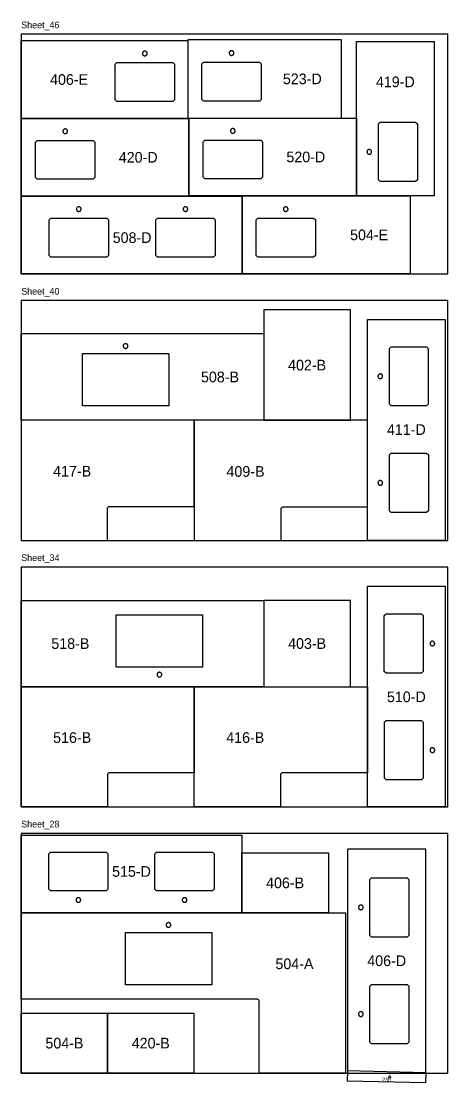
# Model space of a CAD drawing. Header units: millimetres. Extents: x 0 to 20200, y 0 to 17898.
# Drawn here: x 10200 to 13400, y 7928 to 15898 of the extents above; entities that cross this region are included whole.
import ezdxf
from ezdxf.enums import TextEntityAlignment as Align

# ---------------------------------------------------------------- set-up
doc = ezdxf.new("R2010")
doc.units = ezdxf.units.MM
doc.layers.add('NESTED_RESULT', color=7, linetype='Continuous')
doc.dimstyles.get("Standard").update_dxf_attribs({"dimtxt": 2.5, "dimasz": 2.5, "dimexe": 1.25, "dimexo": 0.625, "dimtad": 1, "dimcen": 2.5, "dimazin": 3, "dimtfac": 1, "dimtmove": 0, "dimatfit": 3})

# ---------------------------------------------------------------- blocks, each defined once
blk = doc.blocks.new('_ArchTick')
at = {"color": 0, "linetype": 'ByBlock', "const_width": 0.15}
blk.add_lwpolyline([(-0.5, -0.5), (0.5, 0.5)], dxfattribs=at)
blk = doc.blocks.new('*D2')
at = {"color": 0, "lineweight": -2, "transparency": 16777216}
for p, q in [((12648.1, 8018.3), (12646.4, 7940.9)), ((13235.5, 8005.6), (13233.8, 7928.2)), ((12646.5, 7942.1), (13233.8, 7929.4))]:
    blk.add_line(p, q, dxfattribs=at)
at = {"layer": 'Defpoints', "color": 0, "transparency": 16777216}
for p in [(12648.1, 8018.9), (13235.5, 8006.2), (13233.8, 7929.4)]:
    blk.add_point(p, dxfattribs=at)
at = {"color": 0, "lineweight": -2, "transparency": 16777216, "xscale": 2.5, "yscale": 2.5, "zscale": 2.5}
for p, rotation in [((12646.5, 7942.1), 178.7613653291018), ((13233.8, 7929.4), 358.7613653291019)]:
    blk.add_blockref('_ArchTick', p, dxfattribs=dict(at, rotation=rotation))
at = {"color": 0, "transparency": 16777216, "insert": (12940.9, 7971.4), "char_height": 30, "attachment_point": 5, "rotation": 358.76137}
blk.add_mtext('23{\\H1x;\\S1/8;}', dxfattribs=at)

msp = doc.modelspace()

# ---------------------------------------------------------------- linework, layer by layer
at = {"layer": 'NESTED_RESULT', "color": 1}
for points in [[(10200, 14000), (13400, 14000), (13400, 15800), (10200, 15800), (10200, 14000)], [(10200, 12000), (13400, 12000), (13400, 13800), (10200, 13800), (10200, 12000)], [(10200, 10000), (13400, 10000), (13400, 11800), (10200, 11800), (10200, 10000)], [(10200, 8000), (13400, 8000), (13400, 9800), (10200, 9800), (10200, 8000)]]:
    msp.add_lwpolyline(points, dxfattribs=at)
at = {"layer": 'NESTED_RESULT'}
for points in [[(11450.95, 15168.4), (10200, 15168.4), (10200, 15752.6), (11450.95, 15752.6), (11450.95, 15168.4)], [(11450.95, 15171.05973), (12603.475, 15171.05973), (12603.475, 15758.43473), (11450.95, 15758.43473), (11450.95, 15171.05973)], [(13298.8, 14586.85973), (12714.6, 14586.85973), (12714.6, 15745.73473), (13298.8, 15745.73473), (13298.8, 14586.85973)], [(11144.5625, 15655.7625), (11144.47572, 15657.5012), (11144.21626, 15659.22263), (11143.78669, 15660.90966), (11143.19128, 15662.54554), (11142.43594, 15664.11401), (11141.52819, 15665.59948), (11140.47705, 15666.98718), (11139.29296, 15668.26332), (11137.98769, 15669.41523), (11136.57421, 15670.43145), (11135.06658, 15671.30189), (11133.47977, 15672.01788), (11131.82955, 15672.57233), (11130.13233, 15672.95971), (11128.40497, 15673.17617), (11126.66465, 15673.21957), (11124.92865, 15673.08948), (11123.21423, 15672.78718), (11121.53843, 15672.31568), (11119.9179, 15671.67967), (11118.36875, 15670.88547), (11116.90638, 15669.94097), (11115.54531, 15668.85555), (11114.29908, 15667.64002), (11113.18007, 15666.30643), (11112.19941, 15664.86806), (11111.36683, 15663.33919), (11110.69062, 15661.73503), (11110.17749, 15660.0715), (11109.83254, 15658.36515), (11109.65921, 15656.63293), (11109.65921, 15654.89207), (11109.83254, 15653.15985), (11110.17749, 15651.4535), (11110.69062, 15649.78997), (11111.36683, 15648.18581), (11112.19941, 15646.65694), (11113.18007, 15645.21857), (11114.29908, 15643.88498), (11115.54531, 15642.66945), (11116.90638, 15641.58403), (11118.36875, 15640.63953), (11119.9179, 15639.84533), (11121.53843, 15639.20932), (11123.21423, 15638.73782), (11124.92865, 15638.43552), (11126.66465, 15638.30543), (11128.40497, 15638.34883), (11130.13233, 15638.56529), (11131.82955, 15638.95267), (11133.47977, 15639.50712), (11135.06658, 15640.22311), (11136.57421, 15641.09355), (11137.98769, 15642.10977), (11139.29296, 15643.26168), (11140.47705, 15644.53782), (11141.52819, 15645.92552), (11142.43594, 15647.41099), (11143.19128, 15648.97946), (11143.78669, 15650.61534), (11144.21626, 15652.30237), (11144.47572, 15654.0238), (11144.5625, 15655.7625)], [(11795.4375, 15658.42223), (11795.35072, 15660.16094), (11795.09126, 15661.88236), (11794.66169, 15663.56939), (11794.06628, 15665.20527), (11793.31094, 15666.77374), (11792.40319, 15668.25921), (11791.35205, 15669.64691), (11790.16796, 15670.92306), (11788.86269, 15672.07496), (11787.44921, 15673.09118), (11785.94158, 15673.96162), (11784.35477, 15674.67761), (11782.70455, 15675.23206), (11781.00733, 15675.61944), (11779.27997, 15675.8359), (11777.53965, 15675.8793), (11775.80365, 15675.74921), (11774.08923, 15675.44691), (11772.41343, 15674.97541), (11770.7929, 15674.3394), (11769.24375, 15673.5452), (11767.78138, 15672.6007), (11766.42031, 15671.51529), (11765.17408, 15670.29975), (11764.05507, 15668.96617), (11763.07441, 15667.52779), (11762.24183, 15665.99893), (11761.56562, 15664.39476), (11761.05249, 15662.73123), (11760.70754, 15661.02488), (11760.53421, 15659.29267), (11760.53421, 15657.5518), (11760.70754, 15655.81958), (11761.05249, 15654.11323), (11761.56562, 15652.44971), (11762.24183, 15650.84554), (11763.07441, 15649.31667), (11764.05507, 15647.8783), (11765.17408, 15646.54472), (11766.42031, 15645.32918), (11767.78138, 15644.24376), (11769.24375, 15643.29926), (11770.7929, 15642.50506), (11772.41343, 15641.86905), (11774.08923, 15641.39755), (11775.80365, 15641.09525), (11777.53965, 15640.96516), (11779.27997, 15641.00856), (11781.00733, 15641.22503), (11782.70455, 15641.61241), (11784.35477, 15642.16685), (11785.94158, 15642.88285), (11787.44921, 15643.75328), (11788.86269, 15644.7695), (11790.16796, 15645.92141), (11791.35205, 15647.19755), (11792.40319, 15648.58526), (11793.31094, 15650.07072), (11794.06628, 15651.63919), (11794.66169, 15653.27507), (11795.09126, 15654.9621), (11795.35072, 15656.68353), (11795.4375, 15658.42223)], [(10917.55, 15587.5), (11336.65, 15587.5), (11349.35, 15574.8), (11349.35, 15308.1), (11336.65, 15295.4), (10917.55, 15295.4), (10904.85, 15308.1), (10904.85, 15574.8), (10917.55, 15587.5)], [(11568.425, 15590.15973), (11987.525, 15590.15973), (12000.225, 15577.45973), (12000.225, 15310.75973), (11987.525, 15298.05973), (11568.425, 15298.05973), (11555.725, 15310.75973), (11555.725, 15577.45973), (11568.425, 15590.15973)], [(10200, 14584.2), (10200, 15168.4), (11457.3, 15168.4), (11457.3, 14584.2), (10200, 14584.2)], [(11457.3, 14586.85973), (11457.3, 15171.05973), (12714.6, 15171.05973), (12714.6, 14586.85973), (11457.3, 14586.85973)], [(10547.6625, 15071.5625), (10547.57572, 15073.3012), (10547.31626, 15075.02263), (10546.88669, 15076.70966), (10546.29128, 15078.34554), (10545.53594, 15079.91401), (10544.62819, 15081.39948), (10543.57705, 15082.78718), (10542.39296, 15084.06332), (10541.08769, 15085.21523), (10539.67421, 15086.23145), (10538.16658, 15087.10189), (10536.57977, 15087.81788), (10534.92955, 15088.37233), (10533.23233, 15088.75971), (10531.50497, 15088.97617), (10529.76465, 15089.01957), (10528.02865, 15088.88948), (10526.31423, 15088.58718), (10524.63843, 15088.11568), (10523.0179, 15087.47967), (10521.46875, 15086.68547), (10520.00638, 15085.74097), (10518.64531, 15084.65555), (10517.39908, 15083.44002), (10516.28007, 15082.10643), (10515.29941, 15080.66806), (10514.46683, 15079.13919), (10513.79062, 15077.53503), (10513.27749, 15075.8715), (10512.93254, 15074.16515), (10512.75921, 15072.43293), (10512.75921, 15070.69207), (10512.93254, 15068.95985), (10513.27749, 15067.2535), (10513.79062, 15065.58997), (10514.46683, 15063.98581), (10515.29941, 15062.45694), (10516.28007, 15061.01857), (10517.39908, 15059.68498), (10518.64531, 15058.46945), (10520.00638, 15057.38403), (10521.46875, 15056.43953), (10523.0179, 15055.64533), (10524.63843, 15055.00932), (10526.31423, 15054.53782), (10528.02865, 15054.23552), (10529.76465, 15054.10543), (10531.50497, 15054.14883), (10533.23233, 15054.36529), (10534.92955, 15054.75267), (10536.57977, 15055.30712), (10538.16658, 15056.02311), (10539.67421, 15056.89355), (10541.08769, 15057.90977), (10542.39296, 15059.06168), (10543.57705, 15060.33782), (10544.62819, 15061.72552), (10545.53594, 15063.21099), (10546.29128, 15064.77946), (10546.88669, 15066.41534), (10547.31626, 15068.10237), (10547.57572, 15069.8238), (10547.6625, 15071.5625)], [(11804.9625, 15074.22223), (11804.87572, 15075.96094), (11804.61626, 15077.68236), (11804.18669, 15079.36939), (11803.59128, 15081.00527), (11802.83594, 15082.57374), (11801.92819, 15084.05921), (11800.87705, 15085.44691), (11799.69296, 15086.72306), (11798.38769, 15087.87496), (11796.97421, 15088.89118), (11795.46658, 15089.76162), (11793.87977, 15090.47761), (11792.22955, 15091.03206), (11790.53233, 15091.41944), (11788.80497, 15091.6359), (11787.06465, 15091.6793), (11785.32865, 15091.54921), (11783.61423, 15091.24691), (11781.93843, 15090.77541), (11780.3179, 15090.1394), (11778.76875, 15089.3452), (11777.30638, 15088.4007), (11775.94531, 15087.31529), (11774.69908, 15086.09975), (11773.58007, 15084.76617), (11772.59941, 15083.32779), (11771.76683, 15081.79893), (11771.09062, 15080.19476), (11770.57749, 15078.53123), (11770.23254, 15076.82488), (11770.05921, 15075.09267), (11770.05921, 15073.3518), (11770.23254, 15071.61958), (11770.57749, 15069.91323), (11771.09062, 15068.24971), (11771.76683, 15066.64554), (11772.59941, 15065.11667), (11773.58007, 15063.6783), (11774.69908, 15062.34472), (11775.94531, 15061.12918), (11777.30638, 15060.04376), (11778.76875, 15059.09926), (11780.3179, 15058.30506), (11781.93843, 15057.66905), (11783.61423, 15057.19755), (11785.32865, 15056.89525), (11787.06465, 15056.76516), (11788.80497, 15056.80856), (11790.53233, 15057.02503), (11792.22955, 15057.41241), (11793.87977, 15057.96685), (11795.46658, 15058.68285), (11796.97421, 15059.55328), (11798.38769, 15060.5695), (11799.69296, 15061.72141), (11800.87705, 15062.99755), (11801.92819, 15064.38526), (11802.83594, 15065.87072), (11803.59128, 15067.43919), (11804.18669, 15069.07507), (11804.61626, 15070.7621), (11804.87572, 15072.48353), (11804.9625, 15074.22223)], [(12879.7, 14707.50973), (12879.7, 15126.60973), (12892.4, 15139.30973), (13159.1, 15139.30973), (13171.8, 15126.60973), (13171.8, 14707.50973), (13159.1, 14694.80973), (12892.4, 14694.80973), (12879.7, 14707.50973)], [(10320.65, 15003.3), (10739.75, 15003.3), (10752.45, 14990.6), (10752.45, 14723.9), (10739.75, 14711.2), (10320.65, 14711.2), (10307.95, 14723.9), (10307.95, 14990.6), (10320.65, 15003.3)], [(11577.95, 15005.95973), (11997.05, 15005.95973), (12009.75, 14993.25973), (12009.75, 14726.55973), (11997.05, 14713.85973), (11577.95, 14713.85973), (11565.25, 14726.55973), (11565.25, 14993.25973), (11577.95, 15005.95973)], [(12811.4375, 14934.52223), (12809.6988, 14934.43546), (12807.97737, 14934.17599), (12806.29034, 14933.74642), (12804.65446, 14933.15101), (12803.08599, 14932.39568), (12801.60052, 14931.48793), (12800.21282, 14930.43678), (12798.93668, 14929.25269), (12797.78477, 14927.94742), (12796.76855, 14926.53395), (12795.89811, 14925.02631), (12795.18212, 14923.4395), (12794.62767, 14921.78928), (12794.24029, 14920.09206), (12794.02383, 14918.36471), (12793.98043, 14916.62438), (12794.11052, 14914.88838), (12794.41282, 14913.17396), (12794.88432, 14911.49816), (12795.52033, 14909.87763), (12796.31453, 14908.32848), (12797.25903, 14906.86611), (12798.34445, 14905.50504), (12799.55998, 14904.25881), (12800.89357, 14903.13981), (12802.33194, 14902.15914), (12803.86081, 14901.32656), (12805.46497, 14900.65035), (12807.1285, 14900.13722), (12808.83485, 14899.79227), (12810.56707, 14899.61894), (12812.30793, 14899.61894), (12814.04015, 14899.79227), (12815.7465, 14900.13722), (12817.41003, 14900.65035), (12819.01419, 14901.32656), (12820.54306, 14902.15914), (12821.98143, 14903.13981), (12823.31502, 14904.25881), (12824.53055, 14905.50504), (12825.61597, 14906.86611), (12826.56047, 14908.32848), (12827.35467, 14909.87763), (12827.99068, 14911.49816), (12828.46218, 14913.17396), (12828.76448, 14914.88838), (12828.89457, 14916.62438), (12828.85117, 14918.36471), (12828.63471, 14920.09206), (12828.24733, 14921.78928), (12827.69288, 14923.4395), (12826.97689, 14925.02631), (12826.10645, 14926.53395), (12825.09023, 14927.94742), (12823.93832, 14929.25269), (12822.66218, 14930.43678), (12821.27448, 14931.48793), (12819.78901, 14932.39568), (12818.22054, 14933.15101), (12816.58466, 14933.74642), (12814.89763, 14934.17599), (12813.1762, 14934.43546), (12811.4375, 14934.52223)], [(11857.34977, 14000), (11857.39209, 14586.85973), (13117.86709, 14586.85973), (13117.82477, 14000), (11857.34977, 14000)], [(11857.35, 14000), (10200, 14000), (10200, 14584.2), (11857.35, 14584.2), (11857.35, 14000)], [(10649.2625, 14487.3625), (10649.17572, 14489.1012), (10648.91626, 14490.82263), (10648.48669, 14492.50966), (10647.89128, 14494.14554), (10647.13594, 14495.71401), (10646.22819, 14497.19948), (10645.17705, 14498.58718), (10643.99296, 14499.86332), (10642.68769, 14501.01523), (10641.27421, 14502.03145), (10639.76658, 14502.90189), (10638.17977, 14503.61788), (10636.52955, 14504.17233), (10634.83233, 14504.55971), (10633.10497, 14504.77617), (10631.36465, 14504.81957), (10629.62865, 14504.68948), (10627.91423, 14504.38718), (10626.23843, 14503.91568), (10624.6179, 14503.27967), (10623.06875, 14502.48547), (10621.60638, 14501.54097), (10620.24531, 14500.45555), (10618.99908, 14499.24002), (10617.88007, 14497.90643), (10616.89941, 14496.46806), (10616.06683, 14494.93919), (10615.39062, 14493.33503), (10614.87749, 14491.6715), (10614.53254, 14489.96515), (10614.35921, 14488.23293), (10614.35921, 14486.49207), (10614.53254, 14484.75985), (10614.87749, 14483.0535), (10615.39062, 14481.38997), (10616.06683, 14479.78581), (10616.89941, 14478.25694), (10617.88007, 14476.81857), (10618.99908, 14475.48498), (10620.24531, 14474.26945), (10621.60638, 14473.18403), (10623.06875, 14472.23953), (10624.6179, 14471.44533), (10626.23843, 14470.80932), (10627.91423, 14470.33782), (10629.62865, 14470.03552), (10631.36465, 14469.90543), (10633.10497, 14469.94883), (10634.83233, 14470.16529), (10636.52955, 14470.55267), (10638.17977, 14471.10712), (10639.76658, 14471.82311), (10641.27421, 14472.69355), (10642.68769, 14473.70977), (10643.99296, 14474.86168), (10645.17705, 14476.13782), (10646.22819, 14477.52552), (10647.13594, 14479.01099), (10647.89128, 14480.57946), (10648.48669, 14482.21534), (10648.91626, 14483.90237), (10649.17572, 14485.6238), (10649.2625, 14487.3625)], [(11449.3625, 14487.3625), (11449.27572, 14489.1012), (11449.01626, 14490.82263), (11448.58669, 14492.50966), (11447.99128, 14494.14554), (11447.23594, 14495.71401), (11446.32819, 14497.19948), (11445.27705, 14498.58718), (11444.09296, 14499.86332), (11442.78769, 14501.01523), (11441.37421, 14502.03145), (11439.86658, 14502.90189), (11438.27977, 14503.61788), (11436.62955, 14504.17233), (11434.93233, 14504.55971), (11433.20497, 14504.77617), (11431.46465, 14504.81957), (11429.72865, 14504.68948), (11428.01423, 14504.38718), (11426.33843, 14503.91568), (11424.7179, 14503.27967), (11423.16875, 14502.48547), (11421.70638, 14501.54097), (11420.34531, 14500.45555), (11419.09908, 14499.24002), (11417.98007, 14497.90643), (11416.99941, 14496.46806), (11416.16683, 14494.93919), (11415.49062, 14493.33503), (11414.97749, 14491.6715), (11414.63254, 14489.96515), (11414.45921, 14488.23293), (11414.45921, 14486.49207), (11414.63254, 14484.75985), (11414.97749, 14483.0535), (11415.49062, 14481.38997), (11416.16683, 14479.78581), (11416.99941, 14478.25694), (11417.98007, 14476.81857), (11419.09908, 14475.48498), (11420.34531, 14474.26945), (11421.70638, 14473.18403), (11423.16875, 14472.23953), (11424.7179, 14471.44533), (11426.33843, 14470.80932), (11428.01423, 14470.33782), (11429.72865, 14470.03552), (11431.46465, 14469.90543), (11433.20497, 14469.94883), (11434.93233, 14470.16529), (11436.62955, 14470.55267), (11438.27977, 14471.10712), (11439.86658, 14471.82311), (11441.37421, 14472.69355), (11442.78769, 14473.70977), (11444.09296, 14474.86168), (11445.27705, 14476.13782), (11446.32819, 14477.52552), (11447.23594, 14479.01099), (11447.99128, 14480.57946), (11448.58669, 14482.21534), (11449.01626, 14483.90237), (11449.27572, 14485.6238), (11449.3625, 14487.3625)], [(12201.8375, 14487.3625), (12201.75072, 14489.1012), (12201.49126, 14490.82263), (12201.06169, 14492.50966), (12200.46628, 14494.14554), (12199.71094, 14495.71401), (12198.80319, 14497.19948), (12197.75205, 14498.58718), (12196.56796, 14499.86332), (12195.26269, 14501.01523), (12193.84921, 14502.03145), (12192.34158, 14502.90189), (12190.75477, 14503.61788), (12189.10455, 14504.17233), (12187.40733, 14504.55971), (12185.67997, 14504.77617), (12183.93965, 14504.81957), (12182.20365, 14504.68948), (12180.48923, 14504.38718), (12178.81343, 14503.91568), (12177.1929, 14503.27967), (12175.64375, 14502.48547), (12174.18138, 14501.54097), (12172.82031, 14500.45555), (12171.57408, 14499.24002), (12170.45507, 14497.90643), (12169.47441, 14496.46806), (12168.64183, 14494.93919), (12167.96562, 14493.33503), (12167.45249, 14491.6715), (12167.10754, 14489.96515), (12166.93421, 14488.23293), (12166.93421, 14486.49207), (12167.10754, 14484.75985), (12167.45249, 14483.0535), (12167.96562, 14481.38997), (12168.64183, 14479.78581), (12169.47441, 14478.25694), (12170.45507, 14476.81857), (12171.57408, 14475.48498), (12172.82031, 14474.26945), (12174.18138, 14473.18403), (12175.64375, 14472.23953), (12177.1929, 14471.44533), (12178.81343, 14470.80932), (12180.48923, 14470.33782), (12182.20365, 14470.03552), (12183.93965, 14469.90543), (12185.67997, 14469.94883), (12187.40733, 14470.16529), (12189.10455, 14470.55267), (12190.75477, 14471.10712), (12192.34158, 14471.82311), (12193.84921, 14472.69355), (12195.26269, 14473.70977), (12196.56796, 14474.86168), (12197.75205, 14476.13782), (12198.80319, 14477.52552), (12199.71094, 14479.01099), (12200.46628, 14480.57946), (12201.06169, 14482.21534), (12201.49126, 14483.90237), (12201.75072, 14485.6238), (12201.8375, 14487.3625)], [(10422.25, 14419.1), (10841.35, 14419.1), (10854.05, 14406.4), (10854.05, 14139.7), (10841.35, 14127), (10422.25, 14127), (10409.55, 14139.7), (10409.55, 14406.4), (10422.25, 14419.1)], [(11222.35, 14419.1), (11641.45, 14419.1), (11654.15, 14406.4), (11654.15, 14139.7), (11641.45, 14127), (11222.35, 14127), (11209.65, 14139.7), (11209.65, 14406.4), (11222.35, 14419.1)], [(11974.825, 14419.1), (12393.925, 14419.1), (12406.625, 14406.4), (12406.625, 14139.7), (12393.925, 14127), (11974.825, 14127), (11962.125, 14139.7), (11962.125, 14406.4), (11974.825, 14419.1)], [(12670.15, 13730.375), (12019.275, 13730.375), (12019.275, 12901.7), (12670.15, 12901.7), (12670.15, 13730.375)], [(13381.35, 13657.35), (13381.35, 12000), (12797.15, 12000), (12797.15, 13657.35), (13381.35, 13657.35)], [(12019.275, 12901.7), (10200, 12901.7), (10200, 13552.575), (12019.275, 13552.575), (12019.275, 12901.7)], [(11000.1005, 13458.9125), (11000.01372, 13460.6512), (10999.75426, 13462.37263), (10999.32469, 13464.05966), (10998.72928, 13465.69554), (10997.97394, 13467.26401), (10997.06619, 13468.74948), (10996.01505, 13470.13718), (10994.83096, 13471.41332), (10993.52569, 13472.56523), (10992.11221, 13473.58145), (10990.60458, 13474.45189), (10989.01777, 13475.16788), (10987.36755, 13475.72233), (10985.67033, 13476.10971), (10983.94297, 13476.32617), (10982.20265, 13476.36957), (10980.46665, 13476.23948), (10978.75223, 13475.93718), (10977.07643, 13475.46568), (10975.4559, 13474.82967), (10973.90675, 13474.03547), (10972.44438, 13473.09097), (10971.08331, 13472.00555), (10969.83708, 13470.79002), (10968.71807, 13469.45643), (10967.73741, 13468.01806), (10966.90483, 13466.48919), (10966.22862, 13464.88503), (10965.71549, 13463.2215), (10965.37054, 13461.51515), (10965.19721, 13459.78293), (10965.19721, 13458.04207), (10965.37054, 13456.30985), (10965.71549, 13454.6035), (10966.22862, 13452.93997), (10966.90483, 13451.33581), (10967.73741, 13449.80694), (10968.71807, 13448.36857), (10969.83708, 13447.03498), (10971.08331, 13445.81945), (10972.44438, 13444.73403), (10973.90675, 13443.78953), (10975.4559, 13442.99533), (10977.07643, 13442.35932), (10978.75223, 13441.88782), (10980.46665, 13441.58552), (10982.20265, 13441.45543), (10983.94297, 13441.49883), (10985.67033, 13441.71529), (10987.36755, 13442.10267), (10989.01777, 13442.65712), (10990.60458, 13443.37311), (10992.11221, 13444.24355), (10993.52569, 13445.25977), (10994.83096, 13446.41168), (10996.01505, 13447.68782), (10997.06619, 13449.07552), (10997.97394, 13450.56099), (10998.72928, 13452.12946), (10999.32469, 13453.76534), (10999.75426, 13455.45237), (11000.01372, 13457.1738), (11000.1005, 13458.9125)], [(10658.788, 13009.65), (10658.788, 13403.35), (11306.488, 13403.35), (11306.488, 13009.65), (10658.788, 13009.65)], [(12961.96314, 13022.35), (12961.96314, 13441.45), (12974.66314, 13454.15), (13241.36314, 13454.15), (13254.06314, 13441.45), (13254.06314, 13022.35), (13241.36314, 13009.65), (12974.66314, 13009.65), (12961.96314, 13022.35)], [(12893.70064, 13249.3625), (12891.96193, 13249.27572), (12890.24051, 13249.01626), (12888.55347, 13248.58669), (12886.91759, 13247.99128), (12885.34913, 13247.23594), (12883.86366, 13246.32819), (12882.47596, 13245.27705), (12881.19981, 13244.09296), (12880.0479, 13242.78769), (12879.03168, 13241.37421), (12878.16125, 13239.86658), (12877.44525, 13238.27977), (12876.89081, 13236.62955), (12876.50343, 13234.93233), (12876.28696, 13233.20497), (12876.24356, 13231.46465), (12876.37366, 13229.72865), (12876.67596, 13228.01423), (12877.14746, 13226.33843), (12877.78347, 13224.7179), (12878.57767, 13223.16875), (12879.52217, 13221.70638), (12880.60758, 13220.34531), (12881.82312, 13219.09908), (12883.1567, 13217.98007), (12884.59507, 13216.99941), (12886.12394, 13216.16683), (12887.72811, 13215.49062), (12889.39164, 13214.97749), (12891.09799, 13214.63254), (12892.8302, 13214.45921), (12894.57107, 13214.45921), (12896.30329, 13214.63254), (12898.00964, 13214.97749), (12899.67316, 13215.49062), (12901.27733, 13216.16683), (12902.8062, 13216.99941), (12904.24457, 13217.98007), (12905.57815, 13219.09908), (12906.79369, 13220.34531), (12907.8791, 13221.70638), (12908.8236, 13223.16875), (12909.61781, 13224.7179), (12910.25382, 13226.33843), (12910.72531, 13228.01423), (12911.02761, 13229.72865), (12911.15771, 13231.46465), (12911.11431, 13233.20497), (12910.89784, 13234.93233), (12910.51046, 13236.62955), (12909.95602, 13238.27977), (12909.24002, 13239.86658), (12908.36959, 13241.37421), (12907.35337, 13242.78769), (12906.20146, 13244.09296), (12904.92531, 13245.27705), (12903.53761, 13246.32819), (12902.05215, 13247.23594), (12900.48368, 13247.99128), (12898.8478, 13248.58669), (12897.16076, 13249.01626), (12895.43934, 13249.27572), (12893.70064, 13249.3625)], [(11498.575, 12254), (11498.575, 12901.7), (10200, 12901.7), (10200, 12000), (10847.7, 12000), (10847.7, 12244.475), (10857.225, 12254), (11498.575, 12254)], [(12797.15, 12250.825), (12797.15, 12901.7), (11498.575, 12901.7), (11498.575, 12000), (12149.45, 12000), (12149.45, 12241.3), (12158.975, 12250.825), (12797.15, 12250.825)], [(12962.25, 12222.25), (12962.25, 12641.35), (12974.95, 12654.05), (13241.65, 12654.05), (13254.35, 12641.35), (13254.35, 12222.25), (13241.65, 12209.55), (12974.95, 12209.55), (12962.25, 12222.25)], [(12893.9875, 12449.2625), (12892.2488, 12449.17572), (12890.52737, 12448.91626), (12888.84034, 12448.48669), (12887.20446, 12447.89128), (12885.63599, 12447.13594), (12884.15052, 12446.22819), (12882.76282, 12445.17705), (12881.48668, 12443.99296), (12880.33477, 12442.68769), (12879.31855, 12441.27421), (12878.44811, 12439.76658), (12877.73212, 12438.17977), (12877.17767, 12436.52955), (12876.79029, 12434.83233), (12876.57383, 12433.10497), (12876.53043, 12431.36465), (12876.66052, 12429.62865), (12876.96282, 12427.91423), (12877.43432, 12426.23843), (12878.07033, 12424.6179), (12878.86453, 12423.06875), (12879.80903, 12421.60638), (12880.89445, 12420.24531), (12882.10998, 12418.99908), (12883.44357, 12417.88007), (12884.88194, 12416.89941), (12886.41081, 12416.06683), (12888.01497, 12415.39062), (12889.6785, 12414.87749), (12891.38485, 12414.53254), (12893.11707, 12414.35921), (12894.85793, 12414.35921), (12896.59015, 12414.53254), (12898.2965, 12414.87749), (12899.96003, 12415.39062), (12901.56419, 12416.06683), (12903.09306, 12416.89941), (12904.53143, 12417.88007), (12905.86502, 12418.99908), (12907.08055, 12420.24531), (12908.16597, 12421.60638), (12909.11047, 12423.06875), (12909.90467, 12424.6179), (12910.54068, 12426.23843), (12911.01218, 12427.91423), (12911.31448, 12429.62865), (12911.44457, 12431.36465), (12911.40117, 12433.10497), (12911.18471, 12434.83233), (12910.79733, 12436.52955), (12910.24288, 12438.17977), (12909.52689, 12439.76658), (12908.65645, 12441.27421), (12907.64023, 12442.68769), (12906.48832, 12443.99296), (12905.21218, 12445.17705), (12903.82448, 12446.22819), (12902.33901, 12447.13594), (12900.77054, 12447.89128), (12899.13466, 12448.48669), (12897.44763, 12448.91626), (12895.7262, 12449.17572), (12893.9875, 12449.2625)], [(12797.15, 10000), (12797.15, 11657.35), (13381.35, 11657.35), (13381.35, 10000), (12797.15, 10000)], [(12019.275, 10901.7), (10200, 10901.7), (10200, 11549.4), (12019.275, 11549.4), (12019.275, 10901.7)], [(12670.15, 10901.7), (12670.15, 11549.4), (12019.275, 11549.4), (12019.275, 10901.7), (12670.15, 10901.7)], [(11560.487, 11047.75), (10912.787, 11047.75), (10912.787, 11441.45), (11560.487, 11441.45), (11560.487, 11047.75)], [(13216.25, 11435.1), (13216.25, 11016), (13203.55, 11003.3), (12936.85, 11003.3), (12924.15, 11016), (12924.15, 11435.1), (12936.85, 11447.8), (13203.55, 11447.8), (13216.25, 11435.1)], [(13284.5125, 11208.0875), (13286.2512, 11208.17428), (13287.97263, 11208.43374), (13289.65966, 11208.86331), (13291.29554, 11209.45872), (13292.86401, 11210.21406), (13294.34948, 11211.12181), (13295.73718, 11212.17295), (13297.01332, 11213.35704), (13298.16523, 11214.66231), (13299.18145, 11216.07579), (13300.05189, 11217.58342), (13300.76788, 11219.17023), (13301.32233, 11220.82045), (13301.70971, 11222.51767), (13301.92617, 11224.24503), (13301.96957, 11225.98535), (13301.83948, 11227.72135), (13301.53718, 11229.43577), (13301.06568, 11231.11157), (13300.42967, 11232.7321), (13299.63547, 11234.28125), (13298.69097, 11235.74362), (13297.60555, 11237.10469), (13296.39002, 11238.35092), (13295.05643, 11239.46993), (13293.61806, 11240.45059), (13292.08919, 11241.28317), (13290.48503, 11241.95938), (13288.8215, 11242.47251), (13287.11515, 11242.81746), (13285.38293, 11242.99079), (13283.64207, 11242.99079), (13281.90985, 11242.81746), (13280.2035, 11242.47251), (13278.53997, 11241.95938), (13276.93581, 11241.28317), (13275.40694, 11240.45059), (13273.96857, 11239.46993), (13272.63498, 11238.35092), (13271.41945, 11237.10469), (13270.33403, 11235.74362), (13269.38953, 11234.28125), (13268.59533, 11232.7321), (13267.95932, 11231.11157), (13267.48782, 11229.43577), (13267.18552, 11227.72135), (13267.05543, 11225.98535), (13267.09883, 11224.24503), (13267.31529, 11222.51767), (13267.70267, 11220.82045), (13268.25712, 11219.17023), (13268.97311, 11217.58342), (13269.84355, 11216.07579), (13270.85977, 11214.66231), (13272.01168, 11213.35704), (13273.28782, 11212.17295), (13274.67552, 11211.12181), (13276.16099, 11210.21406), (13277.72946, 11209.45872), (13279.36534, 11208.86331), (13281.05237, 11208.43374), (13282.7738, 11208.17428), (13284.5125, 11208.0875)], [(11219.1745, 10992.1875), (11219.26128, 10990.4488), (11219.52074, 10988.72737), (11219.95031, 10987.04034), (11220.54572, 10985.40446), (11221.30106, 10983.83599), (11222.20881, 10982.35052), (11223.25995, 10980.96282), (11224.44404, 10979.68668), (11225.74931, 10978.53477), (11227.16279, 10977.51855), (11228.67042, 10976.64811), (11230.25723, 10975.93212), (11231.90745, 10975.37767), (11233.60467, 10974.99029), (11235.33203, 10974.77383), (11237.07235, 10974.73043), (11238.80835, 10974.86052), (11240.52277, 10975.16282), (11242.19857, 10975.63432), (11243.8191, 10976.27033), (11245.36825, 10977.06453), (11246.83062, 10978.00903), (11248.19169, 10979.09445), (11249.43792, 10980.30998), (11250.55693, 10981.64357), (11251.53759, 10983.08194), (11252.37017, 10984.61081), (11253.04638, 10986.21497), (11253.55951, 10987.8785), (11253.90446, 10989.58485), (11254.07779, 10991.31707), (11254.07779, 10993.05793), (11253.90446, 10994.79015), (11253.55951, 10996.4965), (11253.04638, 10998.16003), (11252.37017, 10999.76419), (11251.53759, 11001.29306), (11250.55693, 11002.73143), (11249.43792, 11004.06502), (11248.19169, 11005.28055), (11246.83062, 11006.36597), (11245.36825, 11007.31047), (11243.8191, 11008.10467), (11242.19857, 11008.74068), (11240.52277, 11009.21218), (11238.80835, 11009.51448), (11237.07235, 11009.64457), (11235.33203, 11009.60117), (11233.60467, 11009.38471), (11231.90745, 11008.99733), (11230.25723, 11008.44288), (11228.67042, 11007.72689), (11227.16279, 11006.85645), (11225.74931, 11005.84023), (11224.44404, 11004.68832), (11223.25995, 11003.41218), (11222.20881, 11002.02448), (11221.30106, 11000.53901), (11220.54572, 10998.97054), (11219.95031, 10997.33466), (11219.52074, 10995.64763), (11219.26128, 10993.9262), (11219.1745, 10992.1875)], [(11498.575, 10254), (10857.225, 10254), (10847.7, 10244.475), (10847.7, 10000), (10200, 10000), (10200, 10901.7), (11498.575, 10901.7), (11498.575, 10254)], [(12797.15, 10254), (12155.8, 10254), (12146.275, 10244.475), (12146.275, 10000), (11498.575, 10000), (11498.575, 10901.7), (12797.15, 10901.7), (12797.15, 10254)], [(13216.53686, 10635), (13216.53686, 10215.9), (13203.83686, 10203.2), (12937.13686, 10203.2), (12924.43686, 10215.9), (12924.43686, 10635), (12937.13686, 10647.7), (13203.83686, 10647.7), (13216.53686, 10635)], [(13284.79936, 10407.9875), (13286.53807, 10408.07428), (13288.25949, 10408.33374), (13289.94653, 10408.76331), (13291.58241, 10409.35872), (13293.15087, 10410.11406), (13294.63634, 10411.02181), (13296.02404, 10412.07295), (13297.30019, 10413.25704), (13298.4521, 10414.56231), (13299.46832, 10415.97579), (13300.33875, 10417.48342), (13301.05475, 10419.07023), (13301.60919, 10420.72045), (13301.99657, 10422.41767), (13302.21304, 10424.14503), (13302.25644, 10425.88535), (13302.12634, 10427.62135), (13301.82404, 10429.33577), (13301.35254, 10431.01157), (13300.71653, 10432.6321), (13299.92233, 10434.18125), (13298.97783, 10435.64362), (13297.89242, 10437.00469), (13296.67688, 10438.25092), (13295.3433, 10439.36993), (13293.90493, 10440.35059), (13292.37606, 10441.18317), (13290.77189, 10441.85938), (13289.10836, 10442.37251), (13287.40201, 10442.71746), (13285.6698, 10442.89079), (13283.92893, 10442.89079), (13282.19671, 10442.71746), (13280.49036, 10442.37251), (13278.82684, 10441.85938), (13277.22267, 10441.18317), (13275.6938, 10440.35059), (13274.25543, 10439.36993), (13272.92185, 10438.25092), (13271.70631, 10437.00469), (13270.6209, 10435.64362), (13269.6764, 10434.18125), (13268.88219, 10432.6321), (13268.24618, 10431.01157), (13267.77469, 10429.33577), (13267.47239, 10427.62135), (13267.34229, 10425.88535), (13267.38569, 10424.14503), (13267.60216, 10422.41767), (13267.98954, 10420.72045), (13268.54398, 10419.07023), (13269.25998, 10417.48342), (13270.13041, 10415.97579), (13271.14663, 10414.56231), (13272.29854, 10413.25704), (13273.57469, 10412.07295), (13274.96239, 10411.02181), (13276.44785, 10410.11406), (13278.01632, 10409.35872), (13279.6522, 10408.76331), (13281.33924, 10408.33374), (13283.06066, 10408.07428), (13284.79936, 10407.9875)], [(10200, 9787.525), (11854.175, 9787.525), (11854.175, 9203.325), (10200, 9203.325), (10200, 9787.525)], [(10838.175, 9368.425), (10419.075, 9368.425), (10406.375, 9381.125), (10406.375, 9647.825), (10419.075, 9660.525), (10838.175, 9660.525), (10850.875, 9647.825), (10850.875, 9381.125), (10838.175, 9368.425)], [(11635.1, 9368.425), (11216, 9368.425), (11203.3, 9381.125), (11203.3, 9647.825), (11216, 9660.525), (11635.1, 9660.525), (11647.8, 9647.825), (11647.8, 9381.125), (11635.1, 9368.425)], [(11854.175, 9203.325), (11854.175, 9654.175), (12505.05, 9654.175), (12505.05, 9203.325), (11854.175, 9203.325)], [(12648.125, 9682.63817), (12648.125, 8018.93817), (13235.5, 8006.23817), (13235.5, 9682.63817), (12648.125, 9682.63817)], [(12816.4, 9034.93817), (12816.4, 9454.03817), (12829.1, 9466.73817), (13095.8, 9466.73817), (13108.5, 9454.03817), (13108.5, 9034.93817), (13095.8, 9022.23817), (12829.1, 9022.23817), (12816.4, 9034.93817)], [(10611.1625, 9300.1625), (10611.24928, 9298.4238), (10611.50874, 9296.70237), (10611.93831, 9295.01534), (10612.53372, 9293.37946), (10613.28906, 9291.81099), (10614.19681, 9290.32552), (10615.24795, 9288.93782), (10616.43204, 9287.66168), (10617.73731, 9286.50977), (10619.15079, 9285.49355), (10620.65842, 9284.62311), (10622.24523, 9283.90712), (10623.89545, 9283.35267), (10625.59267, 9282.96529), (10627.32003, 9282.74883), (10629.06035, 9282.70543), (10630.79635, 9282.83552), (10632.51077, 9283.13782), (10634.18657, 9283.60932), (10635.8071, 9284.24533), (10637.35625, 9285.03953), (10638.81862, 9285.98403), (10640.17969, 9287.06945), (10641.42592, 9288.28498), (10642.54493, 9289.61857), (10643.52559, 9291.05694), (10644.35817, 9292.58581), (10645.03438, 9294.18997), (10645.54751, 9295.8535), (10645.89246, 9297.55985), (10646.06579, 9299.29207), (10646.06579, 9301.03293), (10645.89246, 9302.76515), (10645.54751, 9304.4715), (10645.03438, 9306.13503), (10644.35817, 9307.73919), (10643.52559, 9309.26806), (10642.54493, 9310.70643), (10641.42592, 9312.04002), (10640.17969, 9313.25555), (10638.81862, 9314.34097), (10637.35625, 9315.28547), (10635.8071, 9316.07967), (10634.18657, 9316.71568), (10632.51077, 9317.18718), (10630.79635, 9317.48948), (10629.06035, 9317.61957), (10627.32003, 9317.57617), (10625.59267, 9317.35971), (10623.89545, 9316.97233), (10622.24523, 9316.41788), (10620.65842, 9315.70189), (10619.15079, 9314.83145), (10617.73731, 9313.81523), (10616.43204, 9312.66332), (10615.24795, 9311.38718), (10614.19681, 9309.99948), (10613.28906, 9308.51401), (10612.53372, 9306.94554), (10611.93831, 9305.30966), (10611.50874, 9303.62263), (10611.24928, 9301.9012), (10611.1625, 9300.1625)], [(11408.0875, 9300.1625), (11408.17428, 9298.4238), (11408.43374, 9296.70237), (11408.86331, 9295.01534), (11409.45872, 9293.37946), (11410.21406, 9291.81099), (11411.12181, 9290.32552), (11412.17295, 9288.93782), (11413.35704, 9287.66168), (11414.66231, 9286.50977), (11416.07579, 9285.49355), (11417.58342, 9284.62311), (11419.17023, 9283.90712), (11420.82045, 9283.35267), (11422.51767, 9282.96529), (11424.24503, 9282.74883), (11425.98535, 9282.70543), (11427.72135, 9282.83552), (11429.43577, 9283.13782), (11431.11157, 9283.60932), (11432.7321, 9284.24533), (11434.28125, 9285.03953), (11435.74362, 9285.98403), (11437.10469, 9287.06945), (11438.35092, 9288.28498), (11439.46993, 9289.61857), (11440.45059, 9291.05694), (11441.28317, 9292.58581), (11441.95938, 9294.18997), (11442.47251, 9295.8535), (11442.81746, 9297.55985), (11442.99079, 9299.29207), (11442.99079, 9301.03293), (11442.81746, 9302.76515), (11442.47251, 9304.4715), (11441.95938, 9306.13503), (11441.28317, 9307.73919), (11440.45059, 9309.26806), (11439.46993, 9310.70643), (11438.35092, 9312.04002), (11437.10469, 9313.25555), (11435.74362, 9314.34097), (11434.28125, 9315.28547), (11432.7321, 9316.07967), (11431.11157, 9316.71568), (11429.43577, 9317.18718), (11427.72135, 9317.48948), (11425.98535, 9317.61957), (11424.24503, 9317.57617), (11422.51767, 9317.35971), (11420.82045, 9316.97233), (11419.17023, 9316.41788), (11417.58342, 9315.70189), (11416.07579, 9314.83145), (11414.66231, 9313.81523), (11413.35704, 9312.66332), (11412.17295, 9311.38718), (11411.12181, 9309.99948), (11410.21406, 9308.51401), (11409.45872, 9306.94554), (11408.86331, 9305.30966), (11408.43374, 9303.62263), (11408.17428, 9301.9012), (11408.0875, 9300.1625)], [(12748.1375, 9261.95067), (12746.3988, 9261.86389), (12744.67737, 9261.60443), (12742.99034, 9261.17486), (12741.35446, 9260.57944), (12739.78599, 9259.82411), (12738.30052, 9258.91636), (12736.91282, 9257.86522), (12735.63668, 9256.68113), (12734.48477, 9255.37586), (12733.46855, 9253.96238), (12732.59811, 9252.45474), (12731.88212, 9250.86793), (12731.32767, 9249.21772), (12730.94029, 9247.5205), (12730.72383, 9245.79314), (12730.68043, 9244.05281), (12730.81052, 9242.31681), (12731.11282, 9240.60239), (12731.58432, 9238.92659), (12732.22033, 9237.30606), (12733.01453, 9235.75692), (12733.95903, 9234.29454), (12735.04445, 9232.93348), (12736.25998, 9231.68725), (12737.59357, 9230.56824), (12739.03194, 9229.58757), (12740.56081, 9228.755), (12742.16497, 9228.07878), (12743.8285, 9227.56565), (12745.53485, 9227.22071), (12747.26707, 9227.04737), (12749.00793, 9227.04737), (12750.74015, 9227.22071), (12752.4465, 9227.56565), (12754.11003, 9228.07878), (12755.71419, 9228.755), (12757.24306, 9229.58757), (12758.68143, 9230.56824), (12760.01502, 9231.68725), (12761.23055, 9232.93348), (12762.31597, 9234.29454), (12763.26047, 9235.75692), (12764.05467, 9237.30606), (12764.69068, 9238.92659), (12765.16218, 9240.60239), (12765.46448, 9242.31681), (12765.59457, 9244.05281), (12765.55117, 9245.79314), (12765.33471, 9247.5205), (12764.94733, 9249.21772), (12764.39288, 9250.86793), (12763.67689, 9252.45474), (12762.80645, 9253.96238), (12761.79023, 9255.37586), (12760.63832, 9256.68113), (12759.36218, 9257.86522), (12757.97448, 9258.91636), (12756.48901, 9259.82411), (12754.92054, 9260.57944), (12753.28466, 9261.17486), (12751.59763, 9261.60443), (12749.8762, 9261.86389), (12748.1375, 9261.95067)], [(11984.35, 8000), (11984.35, 8546.1), (11974.825, 8555.625), (10200, 8555.625), (10200, 9203.325), (12632.05, 9203.325), (12632.05, 8000), (11984.35, 8000)], [(11322.3625, 9112.8375), (11322.27572, 9114.5762), (11322.01626, 9116.29763), (11321.58669, 9117.98466), (11320.99128, 9119.62054), (11320.23594, 9121.18901), (11319.32819, 9122.67448), (11318.27705, 9124.06218), (11317.09296, 9125.33832), (11315.78769, 9126.49023), (11314.37421, 9127.50645), (11312.86658, 9128.37689), (11311.27977, 9129.09288), (11309.62955, 9129.64733), (11307.93233, 9130.03471), (11306.20497, 9130.25117), (11304.46465, 9130.29457), (11302.72865, 9130.16448), (11301.01423, 9129.86218), (11299.33843, 9129.39068), (11297.7179, 9128.75467), (11296.16875, 9127.96047), (11294.70638, 9127.01597), (11293.34531, 9125.93055), (11292.09908, 9124.71502), (11290.98007, 9123.38143), (11289.99941, 9121.94306), (11289.16683, 9120.41419), (11288.49062, 9118.81003), (11287.97749, 9117.1465), (11287.63254, 9115.44015), (11287.45921, 9113.70793), (11287.45921, 9111.96707), (11287.63254, 9110.23485), (11287.97749, 9108.5285), (11288.49062, 9106.86497), (11289.16683, 9105.26081), (11289.99941, 9103.73194), (11290.98007, 9102.29357), (11292.09908, 9100.95998), (11293.34531, 9099.74445), (11294.70638, 9098.65903), (11296.16875, 9097.71453), (11297.7179, 9096.92033), (11299.33843, 9096.28432), (11301.01423, 9095.81282), (11302.72865, 9095.51052), (11304.46465, 9095.38043), (11306.20497, 9095.42383), (11307.93233, 9095.64029), (11309.62955, 9096.02767), (11311.27977, 9096.58212), (11312.86658, 9097.29811), (11314.37421, 9098.16855), (11315.78769, 9099.18477), (11317.09296, 9100.33668), (11318.27705, 9101.61282), (11319.32819, 9103.00052), (11320.23594, 9104.48599), (11320.99128, 9106.05446), (11321.58669, 9107.69034), (11322.01626, 9109.37737), (11322.27572, 9111.0988), (11322.3625, 9112.8375)], [(10981.05, 8663.575), (10981.05, 9057.275), (11628.75, 9057.275), (11628.75, 8663.575), (10981.05, 8663.575)], [(12816.4, 8234.13537), (12816.4, 8653.23537), (12829.1, 8665.93537), (13095.8, 8665.93537), (13108.5, 8653.23537), (13108.5, 8234.13537), (13095.8, 8221.43537), (12829.1, 8221.43537), (12816.4, 8234.13537)], [(10200, 8000), (10200, 8450.85), (10847.7, 8450.85), (10847.7, 8000), (10200, 8000)], [(11495.4, 8450.85), (11495.4, 8000), (10847.7, 8000), (10847.7, 8450.85), (11495.4, 8450.85)], [(12748.1375, 8461.14787), (12746.3988, 8461.06109), (12744.67737, 8460.80163), (12742.99034, 8460.37206), (12741.35446, 8459.77664), (12739.78599, 8459.02131), (12738.30052, 8458.11356), (12736.91282, 8457.06242), (12735.63668, 8455.87833), (12734.48477, 8454.57306), (12733.46855, 8453.15958), (12732.59811, 8451.65195), (12731.88212, 8450.06513), (12731.32767, 8448.41492), (12730.94029, 8446.7177), (12730.72383, 8444.99034), (12730.68043, 8443.25001), (12730.81052, 8441.51401), (12731.11282, 8439.79959), (12731.58432, 8438.12379), (12732.22033, 8436.50327), (12733.01453, 8434.95412), (12733.95903, 8433.49174), (12735.04445, 8432.13068), (12736.25998, 8430.88445), (12737.59357, 8429.76544), (12739.03194, 8428.78477), (12740.56081, 8427.9522), (12742.16497, 8427.27598), (12743.8285, 8426.76285), (12745.53485, 8426.41791), (12747.26707, 8426.24457), (12749.00793, 8426.24457), (12750.74015, 8426.41791), (12752.4465, 8426.76285), (12754.11003, 8427.27598), (12755.71419, 8427.9522), (12757.24306, 8428.78477), (12758.68143, 8429.76544), (12760.01502, 8430.88445), (12761.23055, 8432.13068), (12762.31597, 8433.49174), (12763.26047, 8434.95412), (12764.05467, 8436.50327), (12764.69068, 8438.12379), (12765.16218, 8439.79959), (12765.46448, 8441.51401), (12765.59457, 8443.25001), (12765.55117, 8444.99034), (12765.33471, 8446.7177), (12764.94733, 8448.41492), (12764.39288, 8450.06513), (12763.67689, 8451.65195), (12762.80645, 8453.15958), (12761.79023, 8454.57306), (12760.63832, 8455.87833), (12759.36218, 8457.06242), (12757.97448, 8458.11356), (12756.48901, 8459.02131), (12754.92054, 8459.77664), (12753.28466, 8460.37206), (12751.59763, 8460.80163), (12749.8762, 8461.06109), (12748.1375, 8461.14787)]]:
    msp.add_lwpolyline(points, dxfattribs=at)

# ---------------------------------------------------------------- texts
at = {"layer": 'NESTED_RESULT', "color": 1}
for s, p in [('Sheet_46', (10200, 15830)), ('Sheet_40', (10200, 13830)), ('Sheet_34', (10200, 11830)), ('Sheet_28', (10200, 9830))]:
    msp.add_text(s, height=50, dxfattribs=at).set_placement(p, align=Align.BOTTOM_LEFT)
at = {"layer": 'NESTED_RESULT'}
for s, p in [('406-E', (10558.85406, 15460.19459)), ('523-D', (12308.87205, 15465.02861)), ('419-D', (13006.7, 15442.52223)), ('420-D', (11077.59294, 14875.99304)), ('520-D', (12334.89294, 14878.65277)), ('508-D', (11031.85, 14273.05)), ('504-E', (12809.81586, 14293.73761)), ('402-B', (12344.7125, 13316.0375)), ('508-B', (11691.26363, 13226.91542)), ('411-D', (13089.25, 12831.85)), ('417-B', (10582.02707, 12519.64658)), ('409-B', (11882.50428, 12517.74437)), ('518-B', (10568.42984, 11225.32792)), ('403-B', (12344.7125, 11225.55)), ('510-D', (13089.25, 10825.5)), ('516-B', (10582.02707, 10519.64658)), ('416-B', (11880.60207, 10519.64658)), ('515-D', (11027.0875, 9514.475)), ('406-B', (12179.6125, 9428.75)), ('504-A', (12249.96402, 8821.05764)), ('406-D', (12941.8125, 8844.08677)), ('504-B', (10523.85, 8225.425)), ('420-B', (11171.55, 8225.425))]:
    msp.add_text(s, height=80, dxfattribs=at).set_placement(p, align=Align.MIDDLE_CENTER)

# ---------------------------------------------------------------- dimensions: what is measured, and where the dimension line sits
at = {"color": 40, "true_color": 0xf8d731}
dim = msp.add_aligned_dim(p1=(12648.125, 8018.93817), p2=(13235.5, 8006.23817), distance=-76.83814, dimstyle='Standard', override={"dimtxt": 30, "dimdec": 4, "dimlfac": 0.03937, "dimlunit": 5, "dimtxsty": 'Standard', "dimblk": 'ArchTick', "dimadec": 0, "dimazin": 0, "dimtdec": 4, "dimldrblk": 'ArchTick', "dimfxl": 1}, dxfattribs=at)
dim.commit()
dim.dimension.update_dxf_attribs({"geometry": '*D2', "text_midpoint": (12940.92161, 7971.38465)})

doc.saveas('drawing.dxf')
